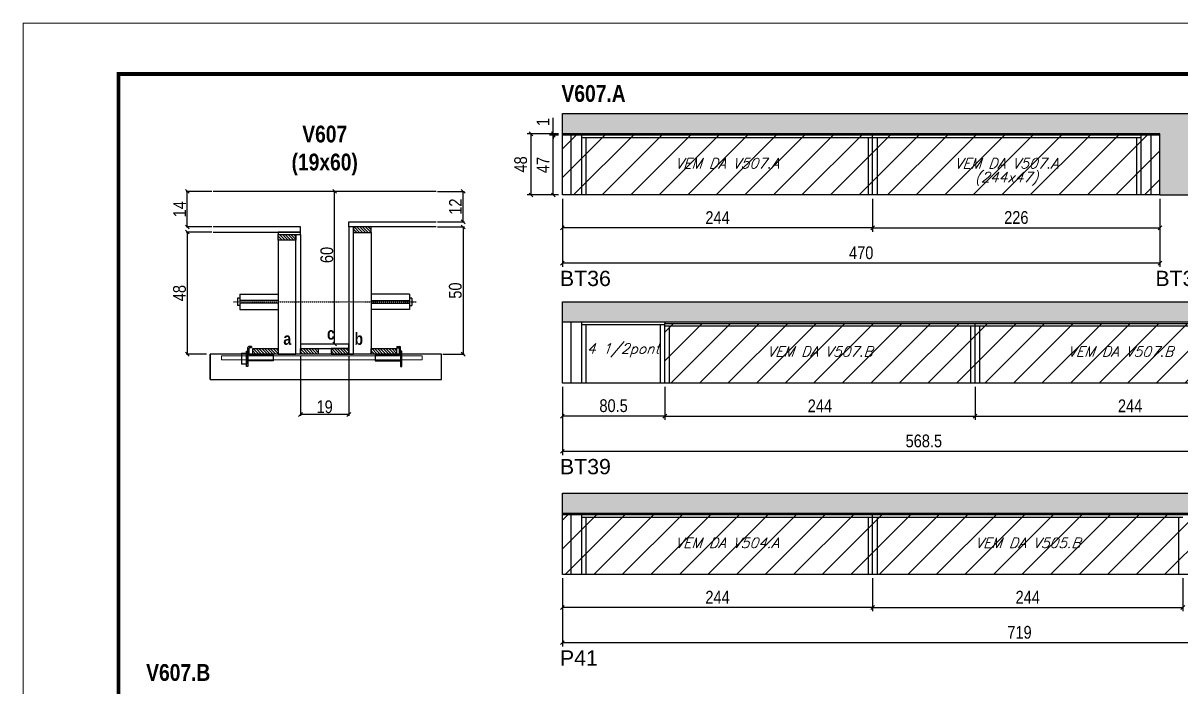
# Model space of a CAD drawing. Extents: x 3309 to 9590, y -2522 to 14608.
# Drawn here: x 6493 to 7403, y 12937 to 13459 of the extents above; entities that cross this region are included whole.
import ezdxf

# ---------------------------------------------------------------- set-up
doc = ezdxf.new("R2010")
doc.units = 0
doc.linetypes.add('DASHED', pattern=[0.75, 0.5, -0.25])
doc.linetypes.add('HIDDEN', pattern=[0.375, 0.25, -0.125])
for name, color, linetype in [('5', 5, 'Continuous'), ('barrote', 251, 'Continuous'), ('COTA', 241, 'Continuous'), ('detalhes', 4, 'Continuous'), ('NOMENCLATURA', 7, 'Continuous'), ('Painéis', 200, 'Continuous'), ('presilha', 1, 'Continuous'), ('SARR_2.2x10', 60, 'Continuous'), ('SARR_2.2x7', 40, 'Continuous'), ('SARR_3.5x7', 81, 'Continuous'), ('TENSOR', 3, 'Continuous'), ('texto', 7, 'Continuous')]:
    doc.layers.add(name, color=color, linetype=linetype)
for name, color, linetype, lineweight in [('CONCRETO', 251, 'Continuous', 25), ('Folhas', 255, 'Continuous', 9), ('Hachura', 251, 'Continuous', 9), ('SARRAFO DE PRESSAO', 251, 'DASHED', 9), ('SCO-___-LAJ', 2, 'Continuous', 0)]:
    doc.layers.add(name, color=color, linetype=linetype, lineweight=lineweight)
doc.styles.add('COTA TECNICA', font='techl___.ttf', dxfattribs={"height": 10})
doc.styles.add('COTA TECNICA 2X', font='techl___.ttf', dxfattribs={"height": 10})
doc.styles.add('Romans', font='romans.shx')
doc.styles.get("Standard").update_dxf_attribs({"font": 'arial.ttf'})
doc.styles.add('TECNICA', font='techb___.ttf', dxfattribs={"height": 10})
doc.dimstyles.new('PAINEL', dxfattribs={"dimtxt": 10, "dimasz": 3, "dimexe": 3, "dimexo": 3, "dimgap": 3, "dimtad": 1, "dimdec": 1, "dimzin": 12, "dimdsep": 46, "dimtxsty": 'COTA TECNICA', "dimblk1": 'OBLIQUE', "dimblk2": 'OBLIQUE', "dimsah": 1, "dimcen": 0.9, "dimclrd": 4, "dimclre": 4, "dimclrt": 240, "dimadec": 1, "dimazin": 3, "dimtfac": 1, "dimtdec": 1, "dimtmove": 0, "dimatfit": 3, "dimfxl": 1, "dimtolj": 1, "dimtzin": 12, "dimarcsym": 0})
doc.dimstyles.new('SECAO', dxfattribs={"dimscale": 0.333333, "dimtxt": 5, "dimasz": 9, "dimexe": 3, "dimexo": 3, "dimgap": 3, "dimtad": 1, "dimdec": 1, "dimlfac": 0.5, "dimzin": 12, "dimdsep": 46, "dimtxsty": 'COTA TECNICA 2X', "dimblk1": 'OBLIQUE', "dimblk2": 'OBLIQUE', "dimsah": 1, "dimcen": 0.9, "dimclrd": 4, "dimclre": 4, "dimclrt": 240, "dimadec": 1, "dimazin": 3, "dimtfac": 1, "dimtdec": 1, "dimtmove": 0, "dimatfit": 3, "dimfxl": 1, "dimtolj": 1, "dimtzin": 12, "dimarcsym": 0})
pattern_1 = [(135, (39946.551, -110313.1504), (-1.122532015, -1.122532015), [])]

# ---------------------------------------------------------------- blocks, each defined once
blk = doc.blocks.new('9999999999')
at = {"layer": 'Folhas'}
blk.add_lwpolyline([(98138.98, 34190.21), (99623.98, 34190.21), (99623.98, 35240.21), (98138.98, 35240.21)], close=True, dxfattribs=at)
at = {"layer": 'Folhas', "color": 30, "const_width": 3}
blk.add_lwpolyline([(98213.98, 34230.21), (99583.98, 34230.21), (99583.98, 35200.21), (98213.98, 35200.21)], close=True, dxfattribs=at)
blk = doc.blocks.new('_Oblique')
at = {"color": 0, "linetype": 'ByBlock', "lineweight": -2}
blk.add_line((-0.5, -0.5), (0.5, 0.5), dxfattribs=at)
blk = doc.blocks.new('*D47')
at = {"layer": 'COTA', "color": 4, "lineweight": -2, "transparency": 16777216}
for p, q in [((6711.01, 13198.02), (6711.01, 13150.55)), ((6749.01, 13198.02), (6749.01, 13150.55)), ((6749.01, 13151.55), (6711.01, 13151.55))]:
    blk.add_line(p, q, dxfattribs=at)
at = {"layer": 'Defpoints', "color": 0, "transparency": 16777216}
for p in [(6711.01, 13199.02), (6749.01, 13199.02), (6711.01, 13151.55)]:
    blk.add_point(p, dxfattribs=at)
at = {"layer": 'COTA', "color": 4, "lineweight": -2, "transparency": 16777216, "xscale": 3, "yscale": 3, "zscale": 3, "rotation": 180}
blk.add_blockref('_Oblique', (6711.01, 13151.55), dxfattribs=at)
at = {"layer": 'COTA', "color": 4, "lineweight": -2, "transparency": 16777216, "xscale": 3, "yscale": 3, "zscale": 3}
blk.add_blockref('_Oblique', (6749.01, 13151.55), dxfattribs=at)
at = {"layer": 'COTA', "color": 240, "transparency": 16777216, "insert": (6730.01, 13157.63), "char_height": 10, "attachment_point": 5, "style": 'COTA TECNICA 2X'}
blk.add_mtext('\\A1;19', dxfattribs=at)
blk = doc.blocks.new('PRESILHA METÁLICA 1')
at = {"layer": 'presilha'}
for p, q in [((6, 15.5), (7.5, 15.5)), ((6, -2.5), (6, 15.5)), ((7.5, 10.6), (7.5, 19.9)), ((7.5, 15.5), (7.5, -2.5)), ((12, 21), (8.6, 21)), ((9, 11.6), (9, 18.9)), ((12, 19.5), (9.6, 19.5)), ((12, 21), (12, 19.5)), ((0, 13), (6, 13)), ((0, 13), (0, 0)), ((6, 0), (0, 0)), ((6, 13), (6, 0)), ((37.5, 4.1), (7.5, 4.1)), ((37.5, 11), (9.6, 11)), ((37.5, 11), (37.5, 4.1)), ((7.5, -2.5), (6, -2.5))]:
    blk.add_line(p, q, dxfattribs=at)
for centre, radius, start, end in [((8.6, 19.9), 1.14, 90, 180), ((9.6, 18.9), 0.57, 90, 180), ((9.6, 11.6), 0.57, 180, 270)]:
    blk.add_arc(centre, radius, start, end, dxfattribs=at)
blk = doc.blocks.new('PRESILHA METÁLICA 2')
at = {"layer": 'presilha'}
for p, q in [((-5.2, 23.5), (-5.2, 22)), ((-5.2, 23.5), (-1.9, 23.5)), ((-5.2, 22), (-2.8, 22)), ((-2.2, 14.1), (-2.2, 21.4)), ((0.8, 18), (-0.8, 18)), ((-0.8, 18), (-0.8, 0)), ((-0.8, 14.6), (-0.8, 22.4)), ((0.8, 0), (0.8, 18)), ((-30.8, 13.5), (-30.8, 6.6)), ((-30.8, 13.5), (-2.8, 13.5)), ((-30.8, 6.6), (-0.8, 6.6)), ((-0.8, 0), (0.8, 0))]:
    blk.add_line(p, q, dxfattribs=at)
for centre, radius, start, end in [((-2.8, 21.4), 0.57, 0, 90), ((-2.8, 14.1), 0.57, 270, 0), ((-1.9, 22.4), 1.14, 0, 90)]:
    blk.add_arc(centre, radius, start, end, dxfattribs=at)
blk = doc.blocks.new('*D48')
at = {"layer": 'COTA', "color": 4, "lineweight": -2, "transparency": 16777216}
for p, q in [((6641.31, 13295.02), (6620.97, 13295.02)), ((6621.97, 13295.02), (6621.97, 13199.02)), ((6637.2, 13199.02), (6620.97, 13199.02))]:
    blk.add_line(p, q, dxfattribs=at)
at = {"layer": 'Defpoints', "color": 0, "transparency": 16777216}
for p in [(6642.31, 13295.02), (6621.97, 13199.02), (6638.2, 13199.02)]:
    blk.add_point(p, dxfattribs=at)
at = {"layer": 'COTA', "color": 4, "lineweight": -2, "transparency": 16777216, "xscale": 3, "yscale": 3, "zscale": 3}
for p, rotation in [((6621.97, 13295.02), 90), ((6621.97, 13199.02), 270)]:
    blk.add_blockref('_Oblique', p, dxfattribs=dict(at, rotation=rotation))
at = {"layer": 'COTA', "color": 240, "transparency": 16777216, "insert": (6615.87, 13247.02), "char_height": 10, "attachment_point": 5, "rotation": 90, "style": 'COTA TECNICA 2X'}
blk.add_mtext('\\A1;48', dxfattribs=at)
blk = doc.blocks.new('*D49')
at = {"layer": 'COTA', "color": 4, "lineweight": -2, "transparency": 16777216}
for p, q in [((6818.71, 13299.02), (6839.93, 13299.02)), ((6838.93, 13299.02), (6838.93, 13199.02)), ((6822.83, 13199.02), (6839.93, 13199.02))]:
    blk.add_line(p, q, dxfattribs=at)
at = {"layer": 'Defpoints', "color": 0, "transparency": 16777216}
for p in [(6817.71, 13299.02), (6821.83, 13199.02), (6838.93, 13199.02)]:
    blk.add_point(p, dxfattribs=at)
at = {"layer": 'COTA', "color": 4, "lineweight": -2, "transparency": 16777216, "xscale": 3, "yscale": 3, "zscale": 3}
for p, rotation in [((6838.93, 13299.02), 90), ((6838.93, 13199.02), 270)]:
    blk.add_blockref('_Oblique', p, dxfattribs=dict(at, rotation=rotation))
at = {"layer": 'COTA', "color": 240, "transparency": 16777216, "insert": (6832.82, 13249.02), "char_height": 10, "attachment_point": 5, "rotation": 90, "style": 'COTA TECNICA 2X'}
blk.add_mtext('\\A1;50', dxfattribs=at)
blk = doc.blocks.new('*D50')
at = {"layer": 'COTA', "color": 4, "lineweight": -2, "transparency": 16777216}
for p, q in [((6748.01, 13327.02), (6736.84, 13327.02)), ((6737.84, 13207.02), (6737.84, 13327.02)), ((6748.01, 13207.02), (6736.84, 13207.02))]:
    blk.add_line(p, q, dxfattribs=at)
at = {"layer": 'Defpoints', "color": 0, "transparency": 16777216}
for p in [(6737.84, 13327.02), (6749.01, 13327.02), (6749.01, 13207.02)]:
    blk.add_point(p, dxfattribs=at)
at = {"layer": 'COTA', "color": 4, "lineweight": -2, "transparency": 16777216, "xscale": 3, "yscale": 3, "zscale": 3}
for p, rotation in [((6737.84, 13327.02), 90), ((6737.84, 13207.02), 270)]:
    blk.add_blockref('_Oblique', p, dxfattribs=dict(at, rotation=rotation))
at = {"layer": 'COTA', "color": 240, "transparency": 16777216, "insert": (6731.73, 13277.02), "char_height": 10, "attachment_point": 5, "rotation": 90, "style": 'COTA TECNICA 2X'}
blk.add_mtext('\\A1;60', dxfattribs=at)
blk = doc.blocks.new('*D51')
at = {"layer": 'COTA', "color": 4, "lineweight": -2, "transparency": 16777216}
for p, q in [((6818.71, 13327.02), (6839.93, 13327.02)), ((6838.93, 13303.02), (6838.93, 13327.02)), ((6818.71, 13303.02), (6839.93, 13303.02))]:
    blk.add_line(p, q, dxfattribs=at)
at = {"layer": 'Defpoints', "color": 0, "transparency": 16777216}
for p in [(6817.71, 13327.02), (6838.93, 13327.02), (6817.71, 13303.02)]:
    blk.add_point(p, dxfattribs=at)
at = {"layer": 'COTA', "color": 4, "lineweight": -2, "transparency": 16777216, "xscale": 3, "yscale": 3, "zscale": 3}
for p, rotation in [((6838.93, 13327.02), 90), ((6838.93, 13303.02), 270)]:
    blk.add_blockref('_Oblique', p, dxfattribs=dict(at, rotation=rotation))
at = {"layer": 'COTA', "color": 240, "transparency": 16777216, "insert": (6832.87, 13315.02), "char_height": 10, "attachment_point": 5, "rotation": 90, "style": 'COTA TECNICA 2X'}
blk.add_mtext('\\A1;12', dxfattribs=at)
blk = doc.blocks.new('*D52')
at = {"layer": 'COTA', "color": 4, "lineweight": -2, "transparency": 16777216}
for p, q in [((6641.31, 13327.02), (6620.97, 13327.02)), ((6621.97, 13299.02), (6621.97, 13327.02)), ((6641.31, 13299.02), (6620.97, 13299.02))]:
    blk.add_line(p, q, dxfattribs=at)
at = {"layer": 'Defpoints', "color": 0, "transparency": 16777216}
for p in [(6621.97, 13327.02), (6642.31, 13327.02), (6642.31, 13299.02)]:
    blk.add_point(p, dxfattribs=at)
at = {"layer": 'COTA', "color": 4, "lineweight": -2, "transparency": 16777216, "xscale": 3, "yscale": 3, "zscale": 3}
for p, rotation in [((6621.97, 13327.02), 90), ((6621.97, 13299.02), 270)]:
    blk.add_blockref('_Oblique', p, dxfattribs=dict(at, rotation=rotation))
at = {"layer": 'COTA', "color": 240, "transparency": 16777216, "insert": (6615.89, 13313.02), "char_height": 10, "attachment_point": 5, "rotation": 90, "style": 'COTA TECNICA 2X'}
blk.add_mtext('\\A1;14', dxfattribs=at)
blk = doc.blocks.new('*D54')
at = {"layer": 'COTA', "color": 4, "linetype": 'ByBlock', "lineweight": -2, "transparency": 16777216}
for p, q in [((6917.01, 13321.23), (6917.01, 13295.32)), ((7161.01, 13321.23), (7161.01, 13295.32)), ((7161.01, 13298.32), (6917.01, 13298.32))]:
    blk.add_line(p, q, dxfattribs=at)
at = {"layer": 'Defpoints', "color": 0, "linetype": 'ByBlock', "transparency": 16777216}
for p in [(6917.01, 13324.23), (7161.01, 13324.23), (6917.01, 13298.32)]:
    blk.add_point(p, dxfattribs=at)
at = {"layer": 'COTA', "color": 4, "linetype": 'ByBlock', "lineweight": -2, "transparency": 16777216, "xscale": 3, "yscale": 3, "zscale": 3, "rotation": 180}
blk.add_blockref('_Oblique', (6917.01, 13298.32), dxfattribs=at)
at = {"layer": 'COTA', "color": 4, "linetype": 'ByBlock', "lineweight": -2, "transparency": 16777216, "xscale": 3, "yscale": 3, "zscale": 3}
blk.add_blockref('_Oblique', (7161.01, 13298.32), dxfattribs=at)
at = {"layer": 'COTA', "color": 240, "linetype": 'ByBlock', "transparency": 16777216, "insert": (7039.01, 13306.39), "char_height": 10, "attachment_point": 5, "style": 'COTA TECNICA'}
blk.add_mtext('\\A1;244', dxfattribs=at)
blk = doc.blocks.new('*D55')
at = {"layer": 'COTA', "color": 4, "linetype": 'ByBlock', "lineweight": -2, "transparency": 16777216}
for p, q in [((6917.01, 13321.23), (6917.01, 13267.61)), ((7387.01, 13321.23), (7387.01, 13267.61)), ((7387.01, 13270.61), (6917.01, 13270.61))]:
    blk.add_line(p, q, dxfattribs=at)
at = {"layer": 'Defpoints', "color": 0, "linetype": 'ByBlock', "transparency": 16777216}
for p in [(6917.01, 13324.23), (7387.01, 13324.23), (6917.01, 13270.61)]:
    blk.add_point(p, dxfattribs=at)
at = {"layer": 'COTA', "color": 4, "linetype": 'ByBlock', "lineweight": -2, "transparency": 16777216, "xscale": 3, "yscale": 3, "zscale": 3, "rotation": 180}
blk.add_blockref('_Oblique', (6917.01, 13270.61), dxfattribs=at)
at = {"layer": 'COTA', "color": 4, "linetype": 'ByBlock', "lineweight": -2, "transparency": 16777216, "xscale": 3, "yscale": 3, "zscale": 3}
blk.add_blockref('_Oblique', (7387.01, 13270.61), dxfattribs=at)
at = {"layer": 'COTA', "color": 240, "linetype": 'ByBlock', "transparency": 16777216, "insert": (7152.01, 13278.71), "char_height": 10, "attachment_point": 5, "style": 'COTA TECNICA'}
blk.add_mtext('\\A1;470', dxfattribs=at)
blk = doc.blocks.new('*D53')
at = {"layer": 'COTA', "color": 4, "lineweight": -2, "transparency": 16777216}
for p, q in [((7161.01, 13321.23), (7161.01, 13295.32)), ((7387.01, 13321.23), (7387.01, 13295.32)), ((7161.01, 13298.32), (7387.01, 13298.32))]:
    blk.add_line(p, q, dxfattribs=at)
at = {"layer": 'Defpoints', "color": 0, "transparency": 16777216}
for p in [(7161.01, 13324.23, 0), (7387.01, 13324.23, 0), (7387.01, 13298.32)]:
    blk.add_point(p, dxfattribs=at)
at = {"layer": 'COTA', "color": 4, "lineweight": -2, "transparency": 16777216, "xscale": 3, "yscale": 3, "zscale": 3, "rotation": 180}
blk.add_blockref('_Oblique', (7161.01, 13298.32), dxfattribs=at)
at = {"layer": 'COTA', "color": 4, "lineweight": -2, "transparency": 16777216, "xscale": 3, "yscale": 3, "zscale": 3}
blk.add_blockref('_Oblique', (7387.01, 13298.32), dxfattribs=at)
at = {"layer": 'COTA', "color": 240, "transparency": 16777216, "insert": (7274.01, 13306.42), "char_height": 10, "attachment_point": 5, "style": 'COTA TECNICA'}
blk.add_mtext('\\A1;226', dxfattribs=at)
blk = doc.blocks.new('*D62')
at = {"layer": 'COTA', "color": 4, "linetype": 'ByBlock', "lineweight": -2, "transparency": 16777216}
for p, q in [((6917.01, 13173.25), (6917.01, 13147.33)), ((6997.51, 13173.25), (6997.51, 13147.33)), ((6997.51, 13150.33), (6917.01, 13150.33))]:
    blk.add_line(p, q, dxfattribs=at)
at = {"layer": 'Defpoints', "color": 0, "linetype": 'ByBlock', "transparency": 16777216}
for p in [(6917.01, 13176.25), (6997.51, 13176.25), (6917.01, 13150.33)]:
    blk.add_point(p, dxfattribs=at)
at = {"layer": 'COTA', "color": 4, "linetype": 'ByBlock', "lineweight": -2, "transparency": 16777216, "xscale": 3, "yscale": 3, "zscale": 3, "rotation": 180}
blk.add_blockref('_Oblique', (6917.01, 13150.33), dxfattribs=at)
at = {"layer": 'COTA', "color": 4, "linetype": 'ByBlock', "lineweight": -2, "transparency": 16777216, "xscale": 3, "yscale": 3, "zscale": 3}
blk.add_blockref('_Oblique', (6997.51, 13150.33), dxfattribs=at)
at = {"layer": 'COTA', "color": 240, "linetype": 'ByBlock', "transparency": 16777216, "insert": (6957.26, 13158.46), "char_height": 10, "attachment_point": 5, "style": 'COTA TECNICA'}
blk.add_mtext('\\A1;80.5', dxfattribs=at)
blk = doc.blocks.new('*D64')
at = {"layer": 'COTA', "color": 4, "linetype": 'ByBlock', "lineweight": -2, "transparency": 16777216}
for p, q in [((6917.01, 13173.25), (6917.01, 13119.62)), ((7485.51, 13173.25), (7485.51, 13119.62)), ((7485.51, 13122.62), (6917.01, 13122.62))]:
    blk.add_line(p, q, dxfattribs=at)
at = {"layer": 'Defpoints', "color": 0, "linetype": 'ByBlock', "transparency": 16777216}
for p in [(6917.01, 13176.25), (7485.51, 13176.25), (6917.01, 13122.62)]:
    blk.add_point(p, dxfattribs=at)
at = {"layer": 'COTA', "color": 4, "linetype": 'ByBlock', "lineweight": -2, "transparency": 16777216, "xscale": 3, "yscale": 3, "zscale": 3, "rotation": 180}
blk.add_blockref('_Oblique', (6917.01, 13122.62), dxfattribs=at)
at = {"layer": 'COTA', "color": 4, "linetype": 'ByBlock', "lineweight": -2, "transparency": 16777216, "xscale": 3, "yscale": 3, "zscale": 3}
blk.add_blockref('_Oblique', (7485.51, 13122.62), dxfattribs=at)
at = {"layer": 'COTA', "color": 240, "linetype": 'ByBlock', "transparency": 16777216, "insert": (7201.26, 13130.76), "char_height": 10, "attachment_point": 5, "style": 'COTA TECNICA'}
blk.add_mtext('\\A1;568.5', dxfattribs=at)
blk = doc.blocks.new('*D63')
at = {"layer": 'COTA', "color": 4, "lineweight": -2, "transparency": 16777216}
for p, q in [((6997.51, 13173.25), (6997.51, 13147.33)), ((7241.51, 13173.25), (7241.51, 13147.33)), ((6997.51, 13150.33), (7241.51, 13150.33))]:
    blk.add_line(p, q, dxfattribs=at)
at = {"layer": 'Defpoints', "color": 0, "transparency": 16777216}
for p in [(6997.51, 13176.25, 0), (7241.51, 13176.25, 0), (7241.51, 13150.33)]:
    blk.add_point(p, dxfattribs=at)
at = {"layer": 'COTA', "color": 4, "lineweight": -2, "transparency": 16777216, "xscale": 3, "yscale": 3, "zscale": 3, "rotation": 180}
blk.add_blockref('_Oblique', (6997.51, 13150.33), dxfattribs=at)
at = {"layer": 'COTA', "color": 4, "lineweight": -2, "transparency": 16777216, "xscale": 3, "yscale": 3, "zscale": 3}
blk.add_blockref('_Oblique', (7241.51, 13150.33), dxfattribs=at)
at = {"layer": 'COTA', "color": 240, "transparency": 16777216, "insert": (7119.51, 13158.41), "char_height": 10, "attachment_point": 5, "style": 'COTA TECNICA'}
blk.add_mtext('\\A1;244', dxfattribs=at)
blk = doc.blocks.new('*D65')
at = {"layer": 'COTA', "color": 4, "lineweight": -2, "transparency": 16777216}
for p, q in [((7241.51, 13173.25), (7241.51, 13147.33)), ((7485.51, 13173.25), (7485.51, 13147.33)), ((7241.51, 13150.33), (7485.51, 13150.33))]:
    blk.add_line(p, q, dxfattribs=at)
at = {"layer": 'Defpoints', "color": 0, "transparency": 16777216}
for p in [(7241.51, 13176.25, 0), (7485.51, 13176.25, 0), (7485.51, 13150.33)]:
    blk.add_point(p, dxfattribs=at)
at = {"layer": 'COTA', "color": 4, "lineweight": -2, "transparency": 16777216, "xscale": 3, "yscale": 3, "zscale": 3, "rotation": 180}
blk.add_blockref('_Oblique', (7241.51, 13150.33), dxfattribs=at)
at = {"layer": 'COTA', "color": 4, "lineweight": -2, "transparency": 16777216, "xscale": 3, "yscale": 3, "zscale": 3}
blk.add_blockref('_Oblique', (7485.51, 13150.33), dxfattribs=at)
at = {"layer": 'COTA', "color": 240, "transparency": 16777216, "insert": (7363.51, 13158.41), "char_height": 10, "attachment_point": 5, "style": 'COTA TECNICA'}
blk.add_mtext('\\A1;244', dxfattribs=at)
blk = doc.blocks.new('*D66')
at = {"layer": 'COTA', "color": 4, "linetype": 'ByBlock', "lineweight": -2, "transparency": 16777216}
for p, q in [((6917.01, 13022.79), (6917.01, 12996.87)), ((7161.01, 13022.79), (7161.01, 12996.87)), ((7161.01, 12999.87), (6917.01, 12999.87))]:
    blk.add_line(p, q, dxfattribs=at)
at = {"layer": 'Defpoints', "color": 0, "linetype": 'ByBlock', "transparency": 16777216}
for p in [(6917.01, 13025.79), (7161.01, 13025.79), (6917.01, 12999.87)]:
    blk.add_point(p, dxfattribs=at)
at = {"layer": 'COTA', "color": 4, "linetype": 'ByBlock', "lineweight": -2, "transparency": 16777216, "xscale": 3, "yscale": 3, "zscale": 3, "rotation": 180}
blk.add_blockref('_Oblique', (6917.01, 12999.87), dxfattribs=at)
at = {"layer": 'COTA', "color": 4, "linetype": 'ByBlock', "lineweight": -2, "transparency": 16777216, "xscale": 3, "yscale": 3, "zscale": 3}
blk.add_blockref('_Oblique', (7161.01, 12999.87), dxfattribs=at)
at = {"layer": 'COTA', "color": 240, "linetype": 'ByBlock', "transparency": 16777216, "insert": (7039.01, 13007.95), "char_height": 10, "attachment_point": 5, "style": 'COTA TECNICA'}
blk.add_mtext('\\A1;244', dxfattribs=at)
blk = doc.blocks.new('*D68')
at = {"layer": 'COTA', "color": 4, "linetype": 'ByBlock', "lineweight": -2, "transparency": 16777216}
for p, q in [((6917.01, 13022.79), (6917.01, 12969.17)), ((7636.01, 13022.79), (7636.01, 12969.17)), ((7636.01, 12972.17), (6917.01, 12972.17))]:
    blk.add_line(p, q, dxfattribs=at)
at = {"layer": 'Defpoints', "color": 0, "linetype": 'ByBlock', "transparency": 16777216}
for p in [(6917.01, 13025.79), (7636.01, 13025.79), (6917.01, 12972.17)]:
    blk.add_point(p, dxfattribs=at)
at = {"layer": 'COTA', "color": 4, "linetype": 'ByBlock', "lineweight": -2, "transparency": 16777216, "xscale": 3, "yscale": 3, "zscale": 3, "rotation": 180}
blk.add_blockref('_Oblique', (6917.01, 12972.17), dxfattribs=at)
at = {"layer": 'COTA', "color": 4, "linetype": 'ByBlock', "lineweight": -2, "transparency": 16777216, "xscale": 3, "yscale": 3, "zscale": 3}
blk.add_blockref('_Oblique', (7636.01, 12972.17), dxfattribs=at)
at = {"layer": 'COTA', "color": 240, "linetype": 'ByBlock', "transparency": 16777216, "insert": (7276.51, 12980.27), "char_height": 10, "attachment_point": 5, "style": 'COTA TECNICA'}
blk.add_mtext('\\A1;719', dxfattribs=at)
blk = doc.blocks.new('*D67')
at = {"layer": 'COTA', "color": 4, "lineweight": -2, "transparency": 16777216}
for p, q in [((7161.01, 13022.79), (7161.01, 12996.87)), ((7405.01, 13022.79), (7405.01, 12996.87)), ((7161.01, 12999.87), (7405.01, 12999.87))]:
    blk.add_line(p, q, dxfattribs=at)
at = {"layer": 'Defpoints', "color": 0, "transparency": 16777216}
for p in [(7161.01, 13025.79, 0), (7405.01, 13025.79, 0), (7405.01, 12999.87)]:
    blk.add_point(p, dxfattribs=at)
at = {"layer": 'COTA', "color": 4, "lineweight": -2, "transparency": 16777216, "xscale": 3, "yscale": 3, "zscale": 3, "rotation": 180}
blk.add_blockref('_Oblique', (7161.01, 12999.87), dxfattribs=at)
at = {"layer": 'COTA', "color": 4, "lineweight": -2, "transparency": 16777216, "xscale": 3, "yscale": 3, "zscale": 3}
blk.add_blockref('_Oblique', (7405.01, 12999.87), dxfattribs=at)
at = {"layer": 'COTA', "color": 240, "transparency": 16777216, "insert": (7283.01, 13007.95), "char_height": 10, "attachment_point": 5, "style": 'COTA TECNICA'}
blk.add_mtext('\\A1;244', dxfattribs=at)
blk = doc.blocks.new('*D1259')
at = {"layer": 'COTA', "color": 4, "lineweight": -2, "transparency": 16777216}
for p, q in [((6914.01, 13372.23), (6889.31, 13372.23)), ((6892.31, 13324.23), (6892.31, 13372.23)), ((6914.01, 13324.23), (6889.31, 13324.23))]:
    blk.add_line(p, q, dxfattribs=at)
at = {"layer": 'Defpoints', "color": 0, "transparency": 16777216}
for p in [(6892.31, 13372.23), (6917.01, 13372.23, 0), (6917.01, 13324.23, 0)]:
    blk.add_point(p, dxfattribs=at)
at = {"layer": 'COTA', "color": 4, "lineweight": -2, "transparency": 16777216, "xscale": 3, "yscale": 3, "zscale": 3}
for p, rotation in [((6892.31, 13372.23), 90), ((6892.31, 13324.23), 270)]:
    blk.add_blockref('_Oblique', p, dxfattribs=dict(at, rotation=rotation))
at = {"layer": 'COTA', "color": 240, "transparency": 16777216, "insert": (6884.21, 13348.23), "char_height": 10, "attachment_point": 5, "rotation": 90, "style": 'COTA TECNICA'}
blk.add_mtext('\\A1;48', dxfattribs=at)
blk = doc.blocks.new('*D1260')
at = {"layer": 'COTA', "color": 4, "lineweight": -2, "transparency": 16777216}
for p, q in [((6914.01, 13371.23), (6906.85, 13371.23)), ((6909.85, 13324.23), (6909.85, 13371.23)), ((6914.01, 13324.23), (6906.85, 13324.23))]:
    blk.add_line(p, q, dxfattribs=at)
at = {"layer": 'Defpoints', "color": 0, "transparency": 16777216}
for p in [(6909.85, 13371.23), (6917.01, 13371.23, 0), (6917.01, 13324.23, 0)]:
    blk.add_point(p, dxfattribs=at)
at = {"layer": 'COTA', "color": 4, "lineweight": -2, "transparency": 16777216, "xscale": 3, "yscale": 3, "zscale": 3}
for p, rotation in [((6909.85, 13371.23), 90), ((6909.85, 13324.23), 270)]:
    blk.add_blockref('_Oblique', p, dxfattribs=dict(at, rotation=rotation))
at = {"layer": 'COTA', "color": 240, "transparency": 16777216, "insert": (6901.78, 13347.73), "char_height": 10, "attachment_point": 5, "rotation": 90, "style": 'COTA TECNICA'}
blk.add_mtext('\\A1;47', dxfattribs=at)
blk = doc.blocks.new('*D1261')
at = {"layer": 'COTA', "color": 4, "lineweight": -2, "transparency": 16777216}
for p, q in [((6909.85, 13372.23), (6909.85, 13384.82)), ((6914.01, 13372.23), (6906.85, 13372.23)), ((6914.01, 13371.23), (6906.85, 13371.23)), ((6909.85, 13371.23), (6909.85, 13372.23)), ((6909.85, 13371.23), (6909.85, 13368.23))]:
    blk.add_line(p, q, dxfattribs=at)
at = {"layer": 'Defpoints', "color": 0, "transparency": 16777216}
for p in [(6909.85, 13372.23), (6917.01, 13372.23, 0), (6917.01, 13371.23, 0)]:
    blk.add_point(p, dxfattribs=at)
at = {"layer": 'COTA', "color": 4, "lineweight": -2, "transparency": 16777216, "xscale": 3, "yscale": 3, "zscale": 3}
for p, rotation in [((6909.85, 13372.23), 270), ((6909.85, 13371.23), 90)]:
    blk.add_blockref('_Oblique', p, dxfattribs=dict(at, rotation=rotation))
at = {"layer": 'COTA', "color": 240, "transparency": 16777216, "insert": (6901.8, 13381.53), "char_height": 10, "attachment_point": 5, "rotation": 90, "style": 'COTA TECNICA'}
blk.add_mtext('\\A1;1', dxfattribs=at)

msp = doc.modelspace()

# ---------------------------------------------------------------- hatches: boundary and pattern name
at = {"layer": 'COTA'}
h = msp.add_hatch(dxfattribs=at)
h.set_pattern_fill('AR-CONC', color=256, scale=0.03)
h.set_pattern_definition([(50, (0, 16.742), (5.4655401, -0.4781726), [0.5715, -6.2865]), (355, (0, 16.742), (-1.0573026, 5.7317054), [0.4572, -5.0292175]), (100.451445, (0.4555, 16.702), (4.4082374, 5.2535326), [0.4857003, -5.3427073]), (46.1842, (0, 18.266), (8.1323712, -1.2612698), [0.85725, -9.42975]), (96.63556, (0.678, 18.161), (7.122124, 7.4227837), [0.7285507, -8.0140682]), (351.18415, (0, 18.266), (7.122124, 7.4227837), [0.685799, -7.543792]), (21, (0.762, 17.885), (4.5484317, -3.067956), [0.5715, -6.2865]), (326, (0.762, 17.885), (1.8540609, 5.525639), [0.4572, -5.0292]), (71.451445, (1.141, 17.629), (6.4024926, 2.457683), [0.4857003, -5.3426981]), (37.5, (0, 16.742), (0.0926581, 2.53665117), [0, -4.96824, 0, -5.1054, 0, -5.04825]), (7.5, (0, 16.742), (2.00458988, 3.00541724), [0, -2.91084, 0, -4.85394, 0, -1.92405]), (327.5, (-1.6993, 16.742), (4.06771786, -0.17186232), [0, -1.905, 0, -5.9436, 0, -7.8867]), (317.5, (-2.4613, 16.742), (4.44387544, 0.7627947), [0, -2.4765, 0, -3.94716, 0, -5.6007])])
h.paths.add_polyline_path([(7387.01, 13324.23), (7417.01, 13324.23), (7417.01, 13372.23), (7679.01, 13372.23), (7679.01, 13388.23), (6917.01, 13388.23), (6917.01, 13372.23), (7387.01, 13372.23)])
h = msp.add_hatch(dxfattribs=at)
h.set_pattern_fill('AR-CONC', color=256, scale=0.03)
h.paths.add_polyline_path([(7485.51, 13240.25), (6917.01, 13240.25), (6917.01, 13224.25), (7485.51, 13224.25)])
h = msp.add_hatch(dxfattribs=at)
h.set_pattern_fill('AR-CONC', color=256, scale=0.03)
h.set_pattern_definition([(50, (0, 126.1225), (5.4655401, -0.4781726), [0.5715, -6.2865]), (355, (0, 126.1225), (-1.0573026, 5.7317054), [0.4572, -5.0292175]), (100.451445, (0.4555, 126.0826), (4.4082374, 5.2535326), [0.4857003, -5.3427073]), (46.1842, (0, 127.6465), (8.1323712, -1.2612698), [0.85725, -9.42975]), (96.63556, (0.678, 127.541), (7.122124, 7.4227837), [0.7285507, -8.0140682]), (351.18415, (0, 127.6465), (7.122124, 7.4227837), [0.685799, -7.543792]), (21, (0.762, 127.2655), (4.5484317, -3.067956), [0.5715, -6.2865]), (326, (0.762, 127.2655), (1.8540609, 5.525639), [0.4572, -5.0292]), (71.451445, (1.141, 127.01), (6.4024926, 2.457683), [0.4857003, -5.3426981]), (37.5, (0, 126.1225), (0.0926581, 2.53665117), [0, -4.96824, 0, -5.1054, 0, -5.04825]), (7.5, (0, 126.1225), (2.00458988, 3.00541724), [0, -2.91084, 0, -4.85394, 0, -1.92405]), (327.5, (-1.6993, 126.1225), (4.06771786, -0.17186232), [0, -1.905, 0, -5.9436, 0, -7.8867]), (317.5, (-2.4613, 126.1225), (4.4438754, 0.7627947), [0, -2.4765, 0, -3.94716, 0, -5.6007])])
h.paths.add_polyline_path([(7636.01, 13073.79), (7636.01, 13089.79), (6917.01, 13089.79), (6917.01, 13073.79)])
at = {"layer": 'Hachura'}
h = msp.add_hatch(dxfattribs=at)
h.set_pattern_fill('ANSI31', color=256, scale=5)
h.paths.add_polyline_path([(7161.01, 13371.23), (6917.01, 13371.23), (6917.01, 13324.23), (7161.01, 13324.23)])
h.paths.add_polyline_path([(7387.01, 13371.23), (7161.01, 13371.23), (7161.01, 13324.23), (7387.01, 13324.23)])
h.paths.add_polyline_path([(7679.01, 13371.23), (7515.01, 13371.23), (7515.01, 13324.23), (7679.01, 13324.23)])
h.paths.add_polyline_path([(7485.51, 13223.25), (7241.51, 13223.25), (7241.51, 13176.25), (7485.51, 13176.25)])
h.paths.add_polyline_path([(7241.51, 13223.25), (6997.51, 13223.25), (6997.51, 13176.25), (7241.51, 13176.25)])
h.paths.add_polyline_path([(7161.01, 13072.79), (6917.01, 13072.79), (6917.01, 13025.79), (7161.01, 13025.79)])
h.paths.add_polyline_path([(7405.01, 13072.79), (7161.01, 13072.79), (7161.01, 13025.79), (7405.01, 13025.79)])
h.paths.add_polyline_path([(7640.01, 13072.79), (7405.01, 13072.79), (7405.01, 13025.79), (7640.01, 13025.79)])
h.paths.add_polyline_path([(7076.36, 12918.96), (6832.36, 12918.96), (6832.36, 12868.96), (7076.36, 12868.96)])
h.paths.add_polyline_path([(6832.36, 12918.96), (6590.36, 12918.96), (6590.36, 12868.96), (6832.36, 12868.96)])
h.paths.add_polyline_path([(7313.36, 12918.96), (7076.36, 12918.96), (7076.36, 12868.96), (7313.36, 12868.96)])
h.paths.add_polyline_path([(7587.36, 12918.96), (7343.36, 12918.96), (7343.36, 12868.96), (7587.36, 12868.96)])
h.paths.add_polyline_path([(7831.36, 12918.96), (7587.36, 12918.96), (7587.36, 12868.96), (7831.36, 12868.96)])
h.paths.add_polyline_path([(7352.36, 12773.99), (7126.36, 12773.99), (7126.36, 12723.99), (7352.36, 12723.99)])
h.paths.add_polyline_path([(7126.36, 12773.99), (6882.36, 12773.99), (6882.36, 12723.99), (7126.36, 12723.99)])
h.paths.add_polyline_path([(6995.62, 13343.18), (7093.33, 13343.18), (7097.39, 13354.97), (6999.68, 13354.97)], flags=24)
h.paths.add_polyline_path([(7235.41, 13328.86), (7291.6, 13328.86), (7297.1, 13344.83), (7240.91, 13344.83)], flags=24)
h.paths.add_polyline_path([(7215.37, 13343.18), (7313.08, 13343.18), (7317.14, 13354.97), (7219.43, 13354.97)], flags=24)
h.paths.add_polyline_path([(7538.62, 13343.18), (7636.33, 13343.18), (7640.39, 13354.97), (7542.68, 13354.97)], flags=24)
h.paths.add_polyline_path([(7303.81, 13195.2), (7401.91, 13195.2), (7405.97, 13206.98), (7307.87, 13206.98)], flags=24)
h.paths.add_polyline_path([(7067.31, 13195.2), (7165.41, 13195.2), (7169.47, 13206.98), (7071.37, 13206.98)], flags=24)
h.paths.add_polyline_path([(6995.62, 13044.74), (7093.33, 13044.74), (7097.39, 13056.52), (6999.68, 13056.52)], flags=24)
h.paths.add_polyline_path([(7230.81, 13044.74), (7328.91, 13044.74), (7332.97, 13056.52), (7234.87, 13056.52)], flags=24)
h.paths.add_polyline_path([(7483.91, 13030.42), (7540.1, 13030.42), (7545.6, 13046.39), (7489.41, 13046.39)], flags=24)
h.paths.add_polyline_path([(7463.87, 13044.74), (7561.58, 13044.74), (7565.64, 13056.52), (7467.93, 13056.52)], flags=24)
h.paths.add_polyline_path([(6939.14, 12881.47), (6966, 12881.47), (6970.06, 12893.25), (6943.2, 12893.25)], flags=24)
h.paths.add_polyline_path([(6903.17, 12892.75), (7001.26, 12892.75), (7005.32, 12904.53), (6907.22, 12904.53)], flags=24)
h.paths.add_polyline_path([(6703.64, 12881.47), (6730.5, 12881.47), (6734.56, 12893.25), (6707.7, 12893.25)], flags=24)
h.paths.add_polyline_path([(6667.67, 12892.75), (6765.76, 12892.75), (6769.82, 12904.53), (6671.72, 12904.53)], flags=24)
h.paths.add_polyline_path([(7139.86, 12879.37), (7230.71, 12879.37), (7236.21, 12895.35), (7145.36, 12895.35)], flags=24)
h.paths.add_polyline_path([(7137.47, 12892.75), (7235.19, 12892.75), (7239.24, 12904.53), (7141.53, 12904.53)], flags=24)
h.paths.add_polyline_path([(7457.64, 12881.47), (7484.5, 12881.47), (7488.56, 12893.25), (7461.7, 12893.25)], flags=24)
h.paths.add_polyline_path([(7421.67, 12892.75), (7519.76, 12892.75), (7523.82, 12904.53), (7425.72, 12904.53)], flags=24)
h.paths.add_polyline_path([(7694.14, 12881.47), (7721, 12881.47), (7725.06, 12893.25), (7698.2, 12893.25)], flags=24)
h.paths.add_polyline_path([(7658.17, 12892.75), (7756.26, 12892.75), (7760.32, 12904.53), (7662.22, 12904.53)], flags=24)
h.paths.add_polyline_path([(7184.36, 12734.41), (7275.21, 12734.41), (7280.71, 12750.38), (7189.86, 12750.38)], flags=24)
h.paths.add_polyline_path([(7181.97, 12747.78), (7279.69, 12747.78), (7283.74, 12759.56), (7186.03, 12759.56)], flags=24)
h.paths.add_polyline_path([(6996.64, 12736.5), (7023.5, 12736.5), (7027.56, 12748.28), (7000.7, 12748.28)], flags=24)
h.paths.add_polyline_path([(6960.67, 12747.78), (7058.76, 12747.78), (7062.82, 12759.56), (6964.72, 12759.56)], flags=24)
at = {"layer": 'SARR_2.2x10'}
h = msp.add_hatch(dxfattribs=at)
h.set_pattern_fill('ANSI31', color=256, scale=0.5, angle=90)
h.set_pattern_definition([(135, (39866.951, -110313.1504), (-1.122532015, -1.122532015), [])])
h.paths.add_polyline_path([(6673.41, 13203.42), (6673.41, 13199.02), (6693.41, 13199.02), (6693.41, 13203.42)])
h = msp.add_hatch(dxfattribs=at)
h.set_pattern_fill('ANSI31', color=256, scale=0.5, angle=90)
h.set_pattern_definition([(135, (39960.151, -110313.1504), (-1.122532015, -1.122532015), [])])
h.paths.add_polyline_path([(6766.61, 13203.42), (6766.61, 13199.02), (6786.61, 13199.02), (6786.61, 13203.42)])
at = {"layer": 'SARR_2.2x7'}
h = msp.add_hatch(dxfattribs=at)
h.set_pattern_fill('ANSI31', color=256, scale=0.5, angle=90)
h.set_pattern_definition([(135, (39860.951, -110217.5504), (-1.122532015, -1.122532015), [])])
h.paths.add_polyline_path([(6752.61, 13299.02), (6752.61, 13294.62), (6766.61, 13294.62), (6766.61, 13299.02)])
h = msp.add_hatch(dxfattribs=at)
h.set_pattern_fill('ANSI31', color=256, scale=0.5, angle=90)
h.set_pattern_definition([(135, (39880.951, -110223.5504), (-1.122532015, -1.122532015), [])])
h.paths.add_polyline_path([(6707.41, 13293.02), (6707.41, 13288.62), (6693.41, 13288.62), (6693.41, 13293.02)])
h = msp.add_hatch(dxfattribs=at)
h.set_pattern_fill('ANSI31', color=256, scale=0.5, angle=90)
h.set_pattern_definition(pattern_1)
h.paths.add_polyline_path([(6725.01, 13199.02), (6725.01, 13203.42), (6711.01, 13203.42), (6711.01, 13199.02)])
h = msp.add_hatch(dxfattribs=at)
h.set_pattern_fill('ANSI31', color=256, scale=0.5, angle=90)
h.set_pattern_definition(pattern_1)
h.paths.add_polyline_path([(6735.01, 13203.42), (6735.01, 13199.02), (6749.01, 13199.02), (6749.01, 13203.42)])

# ---------------------------------------------------------------- linework, layer by layer
at = {"ltscale": 3}
for p, q in [((6661.41, 13243.19), (6661.41, 13237.19)), ((6663.41, 13243.19), (6661.41, 13243.19)), ((6663.41, 13246.19), (6663.41, 13234.19)), ((6663.41, 13246.19), (6693.41, 13246.19)), ((6693.41, 13241.19), (6663.41, 13241.19)), ((6796.61, 13246.19), (6766.61, 13246.19)), ((6766.61, 13241.19), (6796.61, 13241.19)), ((6796.61, 13246.19), (6796.61, 13234.19)), ((6798.61, 13243.19), (6796.61, 13243.19)), ((6798.61, 13243.19), (6798.61, 13237.19)), ((6663.41, 13237.19), (6661.41, 13237.19)), ((6693.41, 13239.19), (6663.41, 13239.19)), ((6663.41, 13234.19), (6693.41, 13234.19)), ((6766.61, 13239.19), (6796.61, 13239.19)), ((6796.61, 13234.19), (6766.61, 13234.19)), ((6796.61, 13237.19), (6798.61, 13237.19))]:
    msp.add_line(p, q, dxfattribs=at)
at = {"layer": 'barrote'}
msp.add_lwpolyline([(6639.96, 13179.02), (6821.87, 13179.02), (6821.87, 13199.02), (6639.96, 13199.02)], close=True, dxfattribs=at)
at = {"layer": 'CONCRETO', "linetype": 'Continuous'}
msp.add_line((6817.71, 13327.02), (6642.31, 13327.02), dxfattribs=at)
at = {"layer": 'COTA'}
for p, q in [((6917.01, 13372.23, 0), (6917.01, 13388.23, 0)), ((6917.01, 13388.23, 0), (7679.01, 13388.23, 0)), ((7387.01, 13324.23, 0), (7417.01, 13324.23, 0)), ((6917.01, 13224.25, 0), (6917.01, 13240.25, 0)), ((6917.01, 13240.25, 0), (7485.51, 13240.25, 0)), ((6917.01, 13073.79, 0), (6917.01, 13089.79, 0)), ((6917.01, 13089.79, 0), (7636.01, 13089.79, 0))]:
    msp.add_line(p, q, dxfattribs=at)
at = {"layer": 'detalhes', "color": 250}
msp.add_line((6639.96, 13179.02), (6639.96, 13199.02), dxfattribs=at)
at = {"layer": 'Painéis', "linetype": 'ByBlock'}
for p, q in [((7387.01, 13372.23, 0), (6917.01, 13372.23, 0)), ((6917.01, 13324.23, 0), (6917.01, 13372.23, 0)), ((7387.01, 13371.23, 0), (6917.01, 13371.23, 0)), ((7161.01, 13324.23, 0), (7161.01, 13371.23, 0)), ((7387.01, 13324.23, 0), (7387.01, 13372.23, 0)), ((7387.01, 13324.23, 0), (6917.01, 13324.23, 0)), ((7485.51, 13224.25, 0), (6917.01, 13224.25, 0)), ((6917.01, 13176.25, 0), (6917.01, 13224.25, 0)), ((6997.51, 13176.25, 0), (6997.51, 13223.25, 0)), ((7241.51, 13176.25, 0), (7241.51, 13223.25, 0)), ((7485.51, 13176.25, 0), (6917.01, 13176.25, 0)), ((7636.01, 13073.79, 0), (6917.01, 13073.79, 0)), ((6917.01, 13025.79, 0), (6917.01, 13073.79, 0)), ((7636.01, 13072.79, 0), (6917.01, 13072.79, 0)), ((7161.01, 13025.79, 0), (7161.01, 13072.79, 0)), ((7636.01, 13025.79, 0), (6917.01, 13025.79, 0))]:
    msp.add_line(p, q, dxfattribs=at)
at = {"layer": 'Painéis', "linetype": 'Continuous', "elevation": 0}
for points in [[(6817.71, 13299.02), (6749.01, 13299.02), (6749.01, 13303.02), (6817.71, 13303.02)], [(6642.31, 13295.02), (6711.01, 13295.02), (6711.01, 13299.02), (6642.31, 13299.02)]]:
    msp.add_lwpolyline(points, dxfattribs=at)
msp.add_lwpolyline([(6693.41, 13293.02), (6711.01, 13293.02), (6711.01, 13295.02), (6693.41, 13295.02)], close=True, dxfattribs=at)
at = {"layer": 'Painéis', "linetype": 'Continuous'}
for points in [[(6752.61, 13199.02), (6752.61, 13299.02), (6749.01, 13299.02), (6749.01, 13199.02)], [(6707.41, 13199.02), (6707.41, 13293.02), (6711.01, 13293.02), (6711.01, 13199.02)], [(6749.01, 13207.02), (6711.01, 13207.02), (6711.01, 13203.42), (6749.01, 13203.42)]]:
    msp.add_lwpolyline(points, close=True, dxfattribs=at)
at = {"layer": 'Painéis', "linetype": 'ByBlock', "elevation": 0}
msp.add_lwpolyline([(6997.51, 13223.25), (7485.51, 13223.25), (7485.51, 13224.25), (6997.51, 13224.25)], close=True, dxfattribs=at)
at = {"layer": 'SARR_2.2x10'}
for points in [[(6673.41, 13203.42), (6693.41, 13203.42), (6693.41, 13199.02), (6673.41, 13199.02)], [(6766.61, 13203.42), (6786.61, 13203.42), (6786.61, 13199.02), (6766.61, 13199.02)]]:
    msp.add_lwpolyline(points, close=True, dxfattribs=at)
at = {"layer": 'SARR_2.2x7', "linetype": 'Continuous'}
for p, q in [((6924.01, 13324.23, 0), (6924.01, 13372.23, 0)), ((7161.01, 13369.03, 0), (6932.01, 13369.03, 0)), ((7372.01, 13369.03, 0), (7161.01, 13369.03, 0)), ((7380.01, 13324.23, 0), (7380.01, 13372.23, 0)), ((6924.01, 13176.25, 0), (6924.01, 13224.25, 0)), ((6997.51, 13222.05, 0), (6932.01, 13222.05, 0)), ((7241.51, 13221.05, 0), (6997.51, 13221.05, 0)), ((7470.51, 13221.05, 0), (7241.51, 13221.05, 0)), ((6924.01, 13025.79, 0), (6924.01, 13073.79, 0)), ((7161.01, 13070.59, 0), (6932.01, 13070.59, 0)), ((7405.01, 13070.59, 0), (7161.01, 13070.59, 0))]:
    msp.add_line(p, q, dxfattribs=at)
at = {"layer": 'SARR_2.2x7', "elevation": 0}
for points in [[(6766.61, 13299.02), (6752.61, 13299.02), (6752.61, 13294.62), (6766.61, 13294.62)], [(6693.41, 13293.02), (6707.41, 13293.02), (6707.41, 13288.62), (6693.41, 13288.62)]]:
    msp.add_lwpolyline(points, close=True, dxfattribs=at)
at = {"layer": 'SARR_2.2x7'}
for points in [[(6711.01, 13203.42), (6725.01, 13203.42), (6725.01, 13199.02), (6711.01, 13199.02)], [(6749.01, 13203.42), (6735.01, 13203.42), (6735.01, 13199.02), (6749.01, 13199.02)]]:
    msp.add_lwpolyline(points, close=True, dxfattribs=at)
at = {"layer": 'SARR_3.5x7'}
for p, q in [((6932.01, 13371.23, 0), (6932.01, 13324.23, 0)), ((6935.51, 13369.03, 0), (6935.51, 13324.23, 0)), ((7157.51, 13369.03, 0), (7157.51, 13324.23, 0)), ((7164.51, 13369.03, 0), (7164.51, 13324.23, 0)), ((7368.51, 13369.03, 0), (7368.51, 13324.23, 0)), ((7372.01, 13371.23, 0), (7372.01, 13324.23, 0)), ((6932.01, 13224.25, 0), (6932.01, 13176.25, 0)), ((6935.51, 13222.05, 0), (6935.51, 13176.25, 0)), ((6994.01, 13222.05, 0), (6994.01, 13176.25, 0)), ((7001.01, 13221.05, 0), (7001.01, 13176.25, 0)), ((7238.01, 13221.05, 0), (7238.01, 13176.25, 0)), ((7245.01, 13221.05, 0), (7245.01, 13176.25, 0)), ((6932.01, 13072.79, 0), (6932.01, 13025.79, 0)), ((6935.51, 13070.59, 0), (6935.51, 13025.79, 0)), ((7157.51, 13070.59, 0), (7157.51, 13025.79, 0)), ((7164.51, 13070.59, 0), (7164.51, 13025.79, 0)), ((7401.51, 13070.59, 0), (7401.51, 13025.79, 0))]:
    msp.add_line(p, q, dxfattribs=at)
for points in [[(6752.61, 13294.62), (6766.61, 13294.62), (6766.61, 13199.02), (6752.61, 13199.02)], [(6707.41, 13288.62), (6693.41, 13288.62), (6693.41, 13199.02), (6707.41, 13199.02)]]:
    msp.add_lwpolyline(points, close=True, dxfattribs=at)
at = {"layer": 'SCO-___-LAJ', "color": 1}
msp.add_lwpolyline([(6648.96, 13197.69), (6806.79, 13197.69), (6806.79, 13194.49), (6648.96, 13194.49)], close=True, dxfattribs=at)
at = {"layer": 'TENSOR', "linetype": 'HIDDEN', "ltscale": 0.5}
msp.add_line((6658.41, 13240.19), (6801.92, 13240.19), dxfattribs=at)

# ---------------------------------------------------------------- block references
at = {"layer": 'presilha', "xscale": 0.6666666666666666, "yscale": 0.6666666666666666, "zscale": 0.6666666666666666}
for name, p in [('PRESILHA METÁLICA 1', (6664.54, 13191.05)), ('PRESILHA METÁLICA 2', (6790.29, 13189.39))]:
    msp.add_blockref(name, p, dxfattribs=at)
at = {"layer": 'SARRAFO DE PRESSAO', "color": 6, "linetype": 'ByBlock'}
msp.add_blockref('9999999999', (-91646.11, -21780.92), dxfattribs=at)

# ---------------------------------------------------------------- texts
at = {"layer": '5', "linetype": 'Continuous'}
for s, p in [('BT36', (6915.05, 13252.6, 0)), ('BT38', (7383.41, 13252.6, 0)), ('BT39', (6915.05, 13104.61, 0)), ('P41', (6915.05, 12954.15, 0))]:
    msp.add_text(s, height=12, rotation=0.00004, dxfattribs=at).set_placement(p)
at = {"layer": 'detalhes', "style": 'TECNICA'}
for s, p in [('a', (6697.54, 13206.38)), ('c', (6731.83, 13210.49)), ('b', (6753.51, 13206.37))]:
    msp.add_text(s, height=9.6, dxfattribs=at).set_placement(p)
at = {"layer": 'NOMENCLATURA', "style": 'TECNICA'}
for s, p in [('V607.A', (6916.29, 13397.42, 0)), ('V607.B', (6589.64, 12942.15, 0))]:
    msp.add_text(s, height=13.2, dxfattribs=at).set_placement(p)
at = {"layer": 'NOMENCLATURA', "insert": (6730.05, 13378.71), "char_height": 13.2, "attachment_point": 2, "style": 'TECNICA'}
msp.add_mtext_dynamic_manual_height_columns('V607\\P(19x60)', width=300.2766, gutter_width=1, heights=[0], dxfattribs=at)
at = {"layer": 'texto', "color": 2, "char_height": 8, "attachment_point": 5, "style": 'Romans'}
for s, insert in [('{\\Q19;\\C256;VEM DA V507.A}', (7046.51, 13349.07, 0)), ('{\\Q19;\\C256;VEM DA V507.A}', (7266.26, 13349.07, 0)), ('{\\Q19;\\C256;(244x47)}', (7266.26, 13336.85, 0)), ('{\\Q19;\\C256;4 1/2pont}', (6964.76, 13202.09, 0)), ('{\\Q19;\\C256;VEM DA V507.B}', (7119.51, 13201.09, 0)), ('{\\Q19;\\C256;VEM DA V507.B}', (7356.01, 13201.09, 0)), ('{\\Q19;\\C256;VEM DA V504.A}', (7046.51, 13050.63, 0)), ('{\\Q19;\\C256;VEM DA V505.B}', (7283.01, 13050.63, 0))]:
    msp.add_mtext(s, dxfattribs=dict(at, insert=insert))

# ---------------------------------------------------------------- dimensions: what is measured, and where the dimension line sits
at = {"layer": 'COTA'}
for base, p1, p2, dimstyle, picture, middle in [((6909.85, 13372.23), (6917.01, 13371.23, 0), (6917.01, 13372.23, 0), 'PAINEL', '*D1261', (6901.8, 13381.53)), ((6892.31, 13372.23), (6917.01, 13324.23, 0), (6917.01, 13372.23, 0), 'PAINEL', '*D1259', (6884.21, 13348.23)), ((6909.85, 13371.23), (6917.01, 13324.23, 0), (6917.01, 13371.23, 0), 'PAINEL', '*D1260', (6901.78, 13347.73)), ((6621.97, 13327.02), (6642.31, 13299.02), (6642.31, 13327.02), 'SECAO', '*D52', (6615.89, 13313.02)), ((6838.93, 13327.02), (6817.71, 13303.02), (6817.71, 13327.02), 'SECAO', '*D51', (6832.87, 13315.02)), ((6621.97, 13199.02, 0), (6642.31, 13295.02), (6638.2, 13199.02, 0), 'SECAO', '*D48', (6615.87, 13247.02, 0)), ((6838.93, 13199.02, 0), (6817.71, 13299.02), (6821.83, 13199.02, 0), 'SECAO', '*D49', (6832.82, 13249.02, 0))]:
    dim = msp.add_linear_dim(base=base, p1=p1, p2=p2, angle=90, dimstyle=dimstyle, dxfattribs=at)
    dim.commit()
    dim.dimension.update_dxf_attribs({"geometry": picture, "text_midpoint": middle})
for base, p1, p2, angle, picture, middle in [((6737.84, 13327.02), (6749.01, 13207.02), (6749.01, 13327.02), 90, '*D50', (6737.84, 13277.02)), ((6711.01, 13151.55), (6749.01, 13199.02), (6711.01, 13199.02), 180, '*D47', (6730.01, 13151.55))]:
    dim = msp.add_linear_dim(base=base, p1=p1, p2=p2, angle=angle, dimstyle='SECAO', dxfattribs=at)
    dim.commit()
    dim.dimension.update_dxf_attribs({"geometry": picture, "text_midpoint": middle, "dimtype": 160})
at = {"layer": 'COTA', "linetype": 'ByBlock'}
for base, p1, p2, picture, middle in [((6917.01, 13298.32, 0), (7161.01, 13324.23, 0), (6917.01, 13324.23, 0), '*D54', (7039.01, 13306.39, 0)), ((6917.01, 13150.33, 0), (6997.51, 13176.25, 0), (6917.01, 13176.25, 0), '*D62', (6957.26, 13158.46, 0)), ((6917.01, 12999.87, 0), (7161.01, 13025.79, 0), (6917.01, 13025.79, 0), '*D66', (7039.01, 13007.95, 0))]:
    dim = msp.add_linear_dim(base=base, p1=p1, p2=p2, angle=180, dimstyle='PAINEL', override={"dimtmove": 1}, dxfattribs=at)
    dim.commit()
    dim.dimension.update_dxf_attribs({"geometry": picture, "text_midpoint": middle})
for base, p1, p2, picture, middle in [((6917.01, 13270.61, 0), (7387.01, 13324.23, 0), (6917.01, 13324.23, 0), '*D55', (7152.01, 13278.71, 0)), ((6917.01, 13122.62, 0), (7485.51, 13176.25, 0), (6917.01, 13176.25, 0), '*D64', (7201.26, 13130.76, 0)), ((6917.01, 12972.17, 0), (7636.01, 13025.79, 0), (6917.01, 13025.79, 0), '*D68', (7276.51, 12980.27, 0))]:
    dim = msp.add_linear_dim(base=base, p1=p1, p2=p2, angle=180, dimstyle='PAINEL', dxfattribs=at)
    dim.commit()
    dim.dimension.update_dxf_attribs({"geometry": picture, "text_midpoint": middle})
at = {"layer": 'COTA'}
for base, p1, p2, picture, middle in [((7387.01, 13298.32, 0), (7161.01, 13324.23, 0), (7387.01, 13324.23, 0), '*D53', (7274.01, 13306.42, 0)), ((7241.51, 13150.33, 0), (6997.51, 13176.25, 0), (7241.51, 13176.25, 0), '*D63', (7119.51, 13158.41, 0)), ((7485.51, 13150.33), (7241.51, 13176.25, 0), (7485.51, 13176.25, 0), '*D65', (7363.51, 13158.41)), ((7405.01, 12999.87, 0), (7161.01, 13025.79, 0), (7405.01, 13025.79, 0), '*D67', (7283.01, 13007.95, 0))]:
    dim = msp.add_linear_dim(base=base, p1=p1, p2=p2, dimstyle='PAINEL', dxfattribs=at)
    dim.commit()
    dim.dimension.update_dxf_attribs({"geometry": picture, "text_midpoint": middle})

doc.saveas('drawing.dxf')
